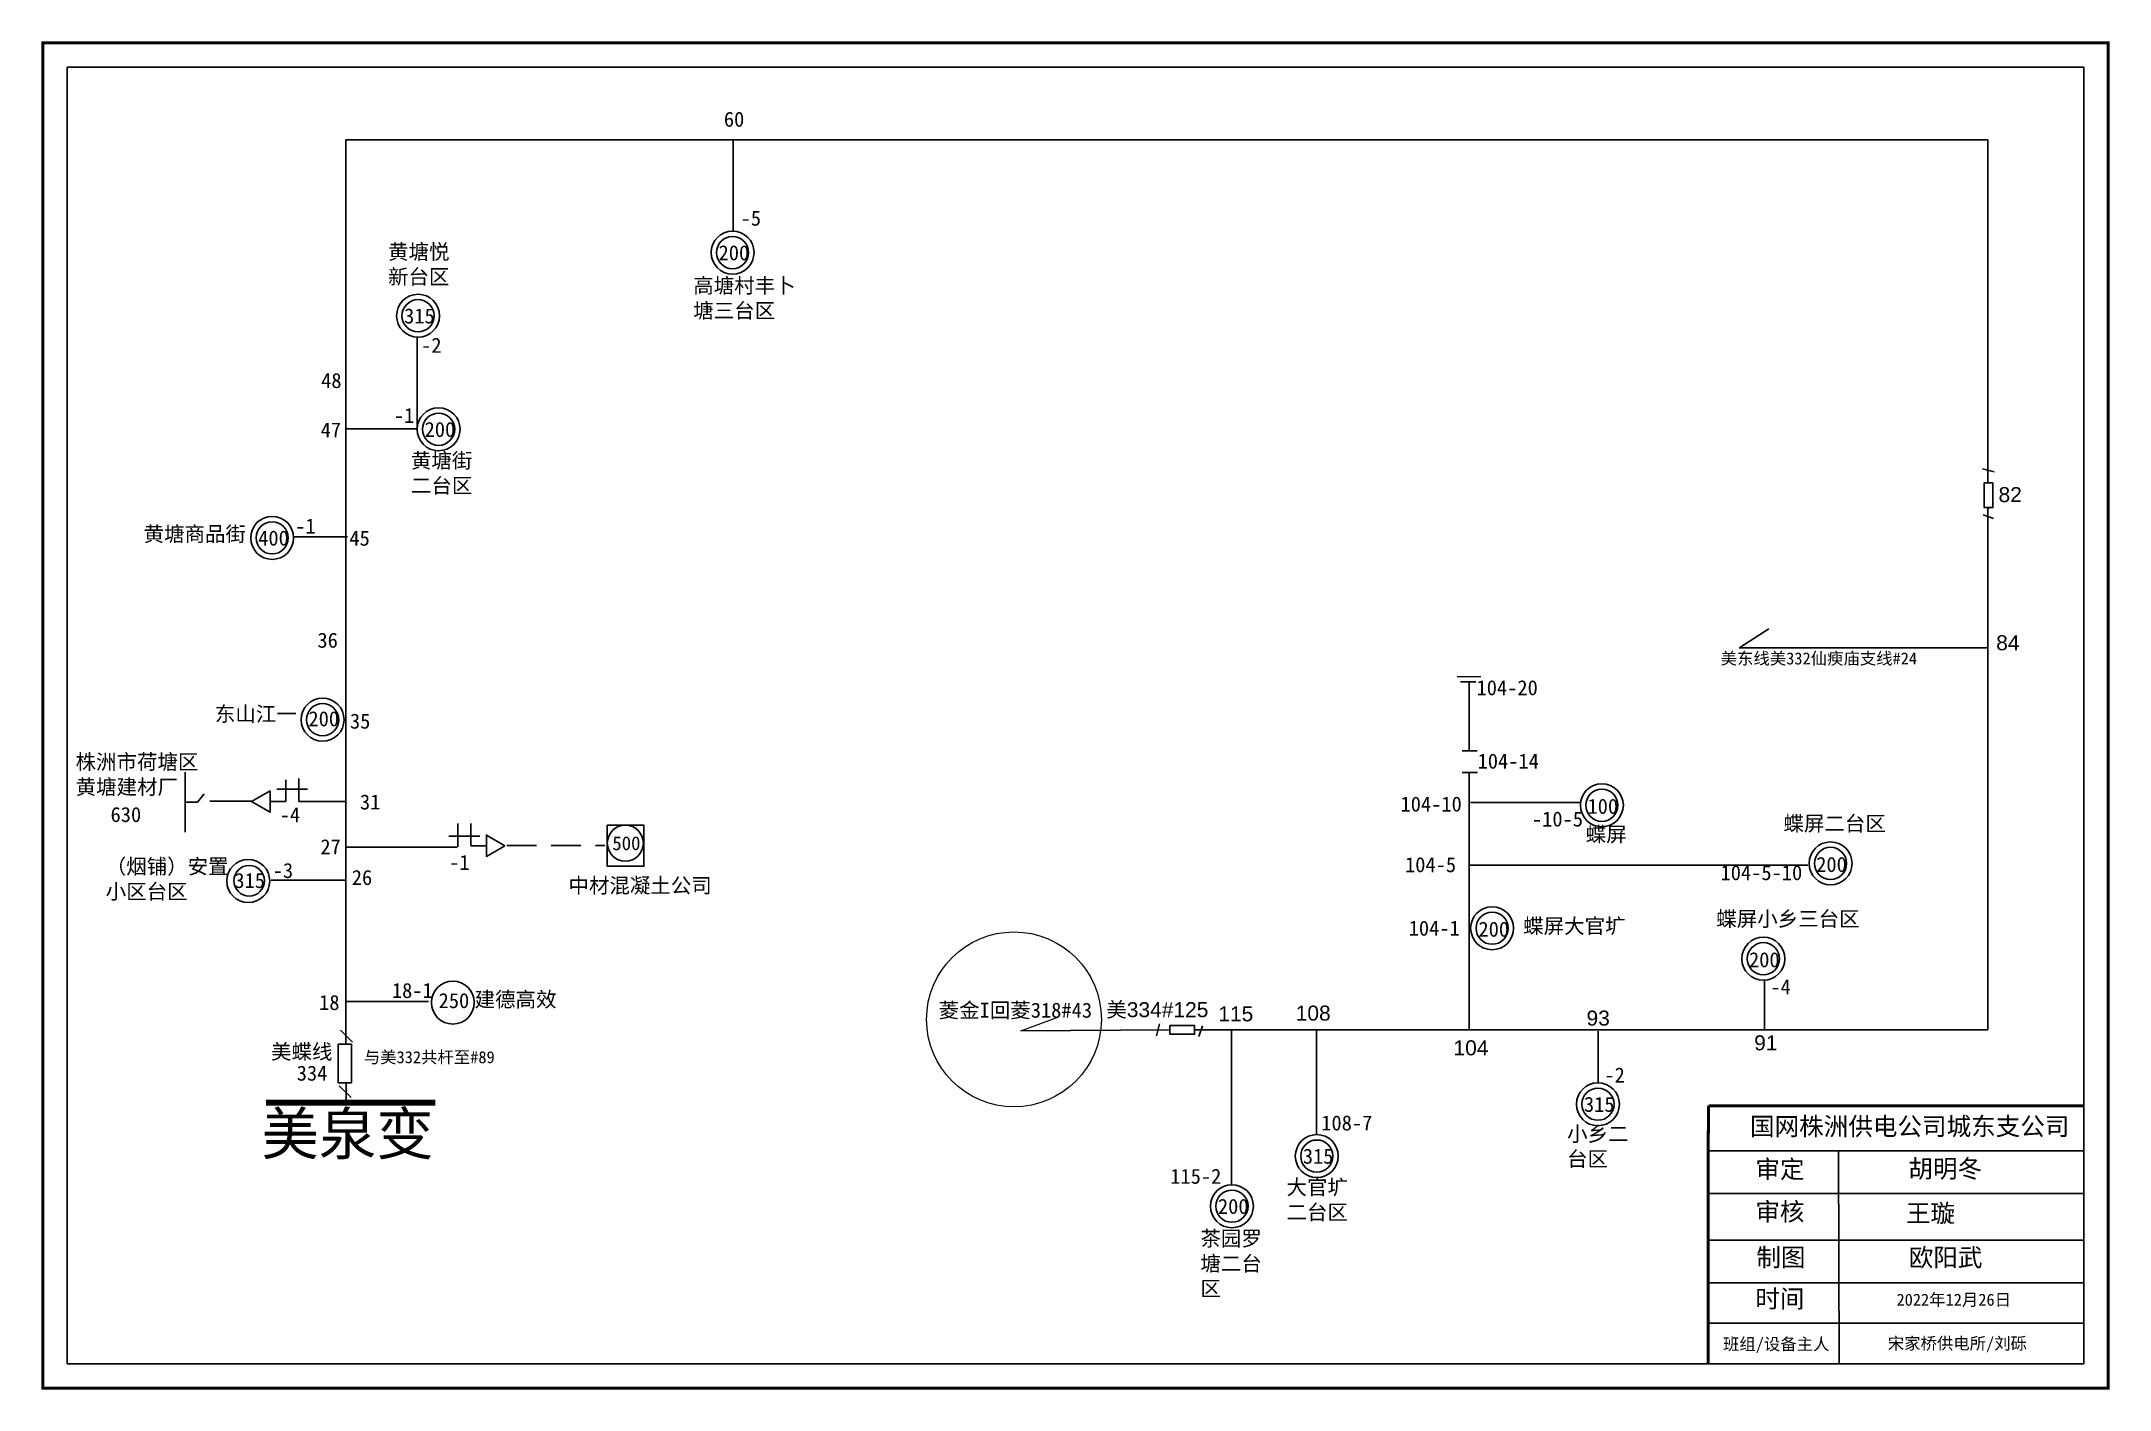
# Model space of a CAD drawing. Extents: x 23 to 368, y 0 to 224.
import ezdxf

# ---------------------------------------------------------------- set-up
doc = ezdxf.new("R2010")
doc.units = 0
doc.header["$LTSCALE"] = 0.774411
doc.linetypes.add('ACAD_ISO02W100', pattern=[15, 12, -3])
doc.linetypes.add('DASHED2', pattern=[9.525, 6.35, -3.175])
doc.layers.get('0').update_dxf_attribs({"linetype": 'CONTINUOUS'})
doc.layers.add('0-RefEdit0', color=7, linetype='CONTINUOUS')
doc.styles.add('SimSun_txtstyle_2.00_0_0', font='simsun.ttc', dxfattribs={"height": 2})
doc.styles.add('SimSun_txtstyle_2.50_0_0', font='', dxfattribs={"height": 2.5})
doc.styles.add('SimSun_txtstyle_200.00_0_0200', font='simsun.ttc', dxfattribs={"height": 200})
doc.styles.add('SimSun_txtstyle_3.00_0_0', font='', dxfattribs={"height": 3})
doc.styles.get("Standard").update_dxf_attribs({"font": '', "height": 2.5})
doc.styles.add('字体', font='', dxfattribs={"height": 2.5})
doc.styles.add('宋体_txtstyle_2.00_0_0', font='', dxfattribs={"height": 2})
doc.styles.get('SimSun_txtstyle_2.50_0_0').set_extended_font_data('SimSun')
doc.styles.get('SimSun_txtstyle_3.00_0_0').set_extended_font_data('SimSun')
doc.styles.get('Standard').set_extended_font_data('SimSun')
doc.styles.get('字体').set_extended_font_data('SimSun')
doc.styles.get('宋体_txtstyle_2.00_0_0').set_extended_font_data('宋体')

msp = doc.modelspace()

# ---------------------------------------------------------------- linework, layer by layer
at = {"linetype": 'Continuous'}
for p, q in [((73.82, 207.7), (347.3, 207.7)), ((73.82, 184.21), (73.82, 207.7)), ((138.33, 192.55), (138.33, 207.73)), ((347.3, 207.7), (347.3, 150.63)), ((73.82, 165.79), (73.82, 186.58)), ((85.71, 159.6), (85.71, 174.78)), ((73.82, 57.17), (73.82, 171.58)), ((47.05, 102.46), (47.05, 92.44)), ((47.05, 97.48), (49.1, 97.48)), ((49.1, 97.48), (50.22, 98.85)), ((58.22, 97.61), (51.16, 97.61)), ((65.97, 97.55), (73.81, 97.54)), ((92.35, 89.94), (73.86, 89.94)), ((73.81, 84.46), (61.4, 84.46)), ((73.79, 64.27), (87.59, 64.27)), ((72.94, 59.48), (74.92, 57.5)), ((72.72, 50.25), (74.7, 48.27))]:
    msp.add_line(p, q, dxfattribs=at)
at = {"color": 0, "linetype": 'Continuous'}
for p, q in [((73.83, 159.62), (85.54, 159.62)), ((65.05, 141.63), (74.09, 141.63))]:
    msp.add_line(p, q, dxfattribs=at)
at = {"color": 7, "linetype": 'ByBlock', "ltscale": 2}
for p, q in [((348.37, 152.44), (346.38, 152.94)), ((348.25, 144.7), (346.5, 145.32)), ((209.33, 60.55), (208.83, 58.55)), ((216.51, 60.22), (215.89, 58.47))]:
    msp.add_line(p, q, dxfattribs=at)
at = {"color": 7, "linetype": 'Continuous'}
for p, q in [((347.3, 146.51), (347.3, 59.53)), ((347.51, 146.51), (347.51, 146.37)), ((305.96, 123.18), (310.8, 126.33)), ((347.21, 123.17), (305.9, 123.17)), ((259.48, 117.47), (262.01, 117.47)), ((260.91, 117.46), (260.91, 106.01)), ((259.73, 106.02), (262.26, 106.02)), ((259.75, 102.41), (262.27, 102.41)), ((260.91, 102.43), (260.91, 59.73)), ((261.14, 97.39), (279.31, 97.39)), ((310.1, 59.48), (310.1, 67.82)), ((211.08, 59.53), (186.21, 59.4)), ((347.3, 59.53), (215.18, 59.53)), ((221.33, 33.79), (221.33, 59.59)), ((235.47, 59.46), (235.47, 42.13)), ((282.37, 50.77), (282.37, 59.33)), ((300.78, 39.41), (363.15, 39.41)), ((322.43, 39.4), (322.54, 3.95)), ((300.78, 32.31), (363.15, 32.31)), ((300.78, 24.56), (363.15, 24.56)), ((300.78, 17.45), (363.15, 17.45)), ((300.93, 10.73), (363.3, 10.73))]:
    msp.add_line(p, q, dxfattribs=at)
at = {"color": 7, "linetype": 'Continuous', "lineweight": 0, "ltscale": 0.116401}
msp.add_line((258.91, 118.36), (262.86, 118.36), dxfattribs=at)
for p, q in [((63.81, 97.57), (61.19, 97.57)), ((94.61, 90.18), (97.23, 90.18))]:
    msp.add_line(p, q)
at = {"linetype": 'DASHED2'}
msp.add_line((100.65, 90.24), (116.97, 90.24), dxfattribs=at)
at = {"color": 7, "linetype": 'Continuous', "lineweight": 0, "ltscale": 0.862837}
msp.add_line((186.21, 59.4), (192.42, 61.64), dxfattribs=at)
at = {"linetype": 'ACAD_ISO02W100'}
msp.add_line((73.86, 50.75), (73.87, 47.36), dxfattribs=at)
at = {"linetype": 'Continuous', "const_width": 0.5}
msp.add_lwpolyline([(23.35, 223.87), (367.32, 223.87), (367.32, -0.1), (23.35, -0.1)], close=True, dxfattribs=at)
at = {"linetype": 'Continuous'}
msp.add_lwpolyline([(27.4, 219.82), (363.28, 219.82), (363.28, 3.95), (27.4, 3.95)], close=True, dxfattribs=at)
at = {"color": 7, "linetype": 'Continuous'}
for points in [[(348.14, 150.63), (348.14, 146.51), (346.69, 146.51), (346.69, 150.63)], [(211.05, 60.27), (215.17, 60.27), (215.17, 58.82), (211.05, 58.82)]]:
    msp.add_lwpolyline(points, close=True, dxfattribs=at)
for points in [[(58.12, 97.55), (61.19, 95.78), (61.19, 99.33)], [(100.3, 90.2), (97.23, 91.97), (97.23, 88.42)]]:
    msp.add_lwpolyline(points, close=True)
msp.add_lwpolyline([(260.85, 86.99), (317.29, 86.99)], dxfattribs=at)
at = {"linetype": 'ACAD_ISO02W100'}
msp.add_lwpolyline([(72.53, 57.15), (74.74, 57.15), (74.74, 50.75), (72.53, 50.75)], close=True, dxfattribs=at)
at = {"linetype": 'Continuous', "const_width": 1}
msp.add_lwpolyline([(60.53, 47.42), (88.7, 47.43)], dxfattribs=at)
at = {"color": 7, "linetype": 'Continuous', "const_width": 0.5}
for points in [[(300.74, 46.92), (300.71, 3.95)], [(300.78, 46.92), (363.15, 46.92)]]:
    msp.add_lwpolyline(points, dxfattribs=at)
at = {"linetype": 'Continuous'}
for centre, radius in [((138.22, 188.95), 3.58), ((138.22, 188.95), 2.68), ((85.84, 178.44), 3.58), ((85.84, 178.44), 2.68), ((89.26, 159.54), 3.58), ((89.26, 159.54), 2.68), ((61.54, 141.46), 3.58), ((61.54, 141.46), 2.68), ((69.94, 111.19), 3.58), ((69.94, 111.19), 2.68), ((57.56, 84.33), 3.58), ((91.63, 64.09), 3.58)]:
    msp.add_circle(centre, radius, dxfattribs=at)
at = {"color": 7, "linetype": 'Continuous'}
for centre, radius in [((283, 96.94), 3.58), ((283, 96.94), 2.68), ((321.09, 87.26), 3.58), ((321.09, 87.26), 2.68), ((264.73, 76.47), 3.58), ((264.73, 76.47), 2.68), ((309.9, 71.39), 3.58), ((309.9, 71.39), 2.68), ((282.35, 47.17), 3.58), ((282.35, 47.17), 2.68), ((235.53, 38.53), 3.58), ((235.53, 38.53), 2.68), ((221.39, 30.19), 3.58), ((221.39, 30.19), 2.68)]:
    msp.add_circle(centre, radius, dxfattribs=at)
at = {"color": 7}
msp.add_circle((120.36, 90.62), 3, dxfattribs=at)
at = {"color": 0, "linetype": 'Continuous'}
msp.add_circle((57.71, 84.38), 2.55, dxfattribs=at)
at = {"color": 12, "linetype": 'Continuous', "lineweight": 0, "ltscale": 0.862837, "true_color": 0xc00000}
msp.add_circle((185.09, 61.3), 14.56, dxfattribs=at)
at = {"layer": '0-RefEdit0', "linetype": 'ByBlock', "ltscale": 2}
for p, q in [((63.81, 97.57), (63.81, 101.2)), ((65.97, 97.55), (65.97, 101.42)), ((67.45, 99.63), (62.32, 99.63)), ((92.45, 93.91), (92.45, 90.04)), ((94.61, 93.89), (94.61, 90.26)), ((90.97, 91.82), (96.1, 91.82))]:
    msp.add_line(p, q, dxfattribs=at)
at = {"layer": '0-RefEdit0', "color": 7, "linetype": 'ByBlock', "ltscale": 2}
msp.add_lwpolyline([(117.34, 93.61), (123.46, 93.61), (123.46, 86.8), (117.34, 86.8)], close=True, dxfattribs=at)

# ---------------------------------------------------------------- texts
at = {"linetype": 'Continuous', "style": '字体'}
msp.add_text('中材混凝土公司', height=2.5, dxfattribs=at).set_placement((110.89, 82.34))
at = {"linetype": 'Continuous', "char_height": 2.5, "attachment_point": 1}
for s, insert, width in [('60', (136.77, 212.41), 5.4797), ('-5', (139.56, 195.93), 5.4797), ('200', (135.89, 190.17), 5.6554), ('315', (83.51, 179.66), 5.6554), ('-2', (86.35, 174.78), 5.4797), ('48', (69.7, 168.9), 5.4797), ('-1', (81.82, 163.09), 5.4797), ('47', (69.62, 160.68), 5.4797), ('200', (86.93, 160.76), 5.6554), ('400', (59.21, 142.68), 5.6554), ('-1', (65.38, 144.67), 5.4797), ('45', (74.4, 142.66), 5.4797), ('36', (69.08, 125.67), 5.4797), ('200', (67.58, 112.59), 5.6554), ('630', (34.62, 96.65), 5.6554), ('-4', (62.8, 96.62), 5.4797), ('31', (76.16, 98.74), 5.4797), ('27', (69.57, 91.28), 5.4797), ('-3', (61.63, 87.33), 5.4797), ('26', (74.8, 86.17), 5.4797), ('-1', (91.03, 88.69), 5.4797), ('315', (55.24, 85.66), 5.6554), ('18-1', (81.48, 67.35), 5.4797), ('250', (89.26, 65.67), 5.6554), ('18', (69.36, 65.35), 5.4797), ('{\\fArial|b0|i0|c0|p32;108}', (232.01, 63.59), 9.4048)]:
    msp.add_mtext(s, dxfattribs=dict(at, insert=insert, width=width))
at = {"linetype": 'Continuous', "attachment_point": 1}
for s, insert, char_height, width, style in [('黄塘悦新台区', (80.84, 190.35), 2.5, 11.3915, '字体'), ('高塘村丰卜塘三台区', (131.68, 184.71), 2.5, 17.3548, '字体'), ('黄塘街二台区', (84.65, 155.58), 2.5, 11.3915, '字体'), ('黄塘商品街', (40.12, 143.36), 2.5, 67.4167, '字体'), ('东山江一', (52, 113.4), 2.5, 14.307, '字体'), ('株洲市荷塘区黄塘建材厂', (28.8, 105.42), 2.5, 21.6302, '字体'), ('（烟铺）安置{\\f\uffbfﾬￌﾣﾤ_GB2312|b0|i0|c134|p32;\\P}小区台区', (33.82, 88.01), 2.5, 31.1667, '字体'), ('建德高效', (95.25, 65.87), 2.5, 19.2692, '字体'), ('{\\fArial|b0|i0|c0|p32;115}', (219.12, 63.47), 2.5, 9.4048, 'SimSun_txtstyle_2.50_0_0'), ('美泉变', (59.77, 45.76), 7, 27.4955, '字体')]:
    msp.add_mtext(s, dxfattribs=dict(at, insert=insert, char_height=char_height, width=width, style=style))
at = {"color": 7, "linetype": 'Continuous', "char_height": 2.5, "attachment_point": 1}
for s, insert, width in [('{\\fArial|b0|i0|c0|p32;82}', (349.07, 149.91), 9.4048), ('{\\fArial|b0|i0|c0|p32;84}', (348.68, 125.25), 9.4048), ('104-20', (262.13, 117.76), 5.4797), ('104-14', (262.31, 105.54), 5.4797), ('104-10', (249.47, 98.39), 5.4797), ('100', (280.61, 98.02), 5.6554), ('-10-5', (271.36, 95.9), 5.4797), ('104-5', (250.22, 88.3), 5.4797), ('104-5-10', (302.77, 86.97), 13.928), ('200', (318.7, 88.34), 5.6554), ('104-1', (250.83, 77.73), 5.4797), ('200', (262.45, 77.56), 5.6554), ('200', (307.51, 72.47), 5.6554), ('美{\\fArial|b0|i0|c0|p32;334#125}', (200.47, 64.16), 19.3167), ('{\\fArial|b0|i0|c0|p32;93}', (280.45, 62.76), 9.4048), ('{\\fArial|b0|i0|c0|p32;91}', (308.37, 58.64), 9.4048), ('{\\fArial|b0|i0|c0|p32;104}', (258.29, 57.81), 9.4048), ('315', (280.02, 48.4), 5.6554), ('315', (233.2, 39.76), 5.6554)]:
    msp.add_mtext(s, dxfattribs=dict(at, insert=insert, width=width))
at = {"color": 7, "linetype": 'Continuous', "lineweight": 0, "ltscale": 1.021293, "insert": (302.79, 122.39), "char_height": 2, "attachment_point": 1, "style": '宋体_txtstyle_2.00_0_0'}
msp.add_mtext('美东线美332仙瘐庙支线#24', dxfattribs=at)
at = {"color": 0, "linetype": 'Continuous', "char_height": 2.5, "attachment_point": 1}
for s, insert, width in [('35', (74.49, 112.2), 5.4797), ('334', (65.63, 53.59), 5.6554)]:
    msp.add_mtext(s, dxfattribs=dict(at, insert=insert, width=width))
at = {"color": 7, "linetype": 'Continuous', "attachment_point": 1}
for s, insert, char_height, width, style in [('蝶屏', (280.32, 93.37), 2.5, 17.6038, '字体'), ('蝶屏二台区', (313.25, 95.16), 2.5, 44.1458, '字体'), ('蝶屏小乡三台区', (302.06, 79.29), 2.5, 44.1458, '字体'), ('蝶屏大官圹 ', (269.9, 78.1), 2.5, 44.1458, '字体'), ('国网株洲供电公司城东支公司', (307.68, 44.99), 3, 82.0179, '字体'), ('小乡二台区', (277.21, 43.48), 2.5, 11.3915, '字体'), ('审定', (308.57, 37.85), 3, 23.4615, '字体'), ('胡明冬', (334.05, 37.94), 3, 23.4615, 'SimSun_txtstyle_3.00_0_0'), ('大官圹 二台区', (230.48, 34.61), 2.5, 11.3915, '字体'), ('200', (219.06, 31.41), 2.5, 5.6554, 'SimSun_txtstyle_2.50_0_0'), ('审核', (308.57, 30.79), 3, 23.4615, '字体'), ('王璇', (333.65, 30.53), 3, 33.0539, '字体'), ('茶园罗塘二台区', (216.14, 26.07), 2.5, 11.3915, 'SimSun_txtstyle_2.50_0_0'), ('制图', (308.74, 23.17), 3, 23.4615, '字体'), ('欧阳武', (334.12, 23.17), 3, 23.4615, 'SimSun_txtstyle_3.00_0_0'), ('时间', (308.57, 16.29), 3, 23.4615, '字体'), ('2022年12月26日', (332.08, 15.62), 2, 28.2073, 'SimSun_txtstyle_2.00_0_0')]:
    msp.add_mtext(s, dxfattribs=dict(at, insert=insert, char_height=char_height, width=width, style=style))
at = {"color": 7, "attachment_point": 1}
for s, insert, char_height, width in [('500', (118.19, 91.77), 2.3, 4.8377), ('-4', (311.07, 67.95), 2.5, 12.9661), ('-2', (283.43, 53.28), 2.5, 12.9661), ('108-7', (236.27, 45.3), 2.5, 12.9661)]:
    msp.add_mtext(s, dxfattribs=dict(at, insert=insert, char_height=char_height, width=width))
at = {"color": 1, "linetype": 'Continuous', "true_color": 0xff0000, "insert": (172.55, 64.07), "char_height": 2.5, "width": 24.3849, "attachment_point": 1, "style": 'SimSun_txtstyle_2.50_0_0'}
msp.add_mtext('菱金I回菱318#43', dxfattribs=at)
at = {"color": 0, "linetype": 'Continuous', "attachment_point": 1, "style": '字体'}
for s, insert, char_height, width in [('美蝶线', (61.35, 57.17), 2.5, 10.5993), ('与美332共杆至#89', (76.8, 56), 2, 29.4457)]:
    msp.add_mtext(s, dxfattribs=dict(at, insert=insert, char_height=char_height, width=width))
at = {"color": 7, "insert": (211.12, 36.42), "char_height": 2.5, "width": 12.9661, "attachment_point": 1, "style": 'SimSun_txtstyle_2.50_0_0'}
msp.add_mtext('115-2', dxfattribs=at)
at = {"color": 7, "linetype": 'Continuous', "lineweight": 0, "ltscale": 0.862837, "char_height": 2, "attachment_point": 1, "style": 'SimSun_txtstyle_200.00_0_0200'}
for s, insert in [('班组/设备主人', (303.18, 8.24)), ('宋家桥供电所/刘砾', (330.62, 8.35))]:
    msp.add_mtext(s, dxfattribs=dict(at, insert=insert))

doc.saveas('drawing.dxf')
